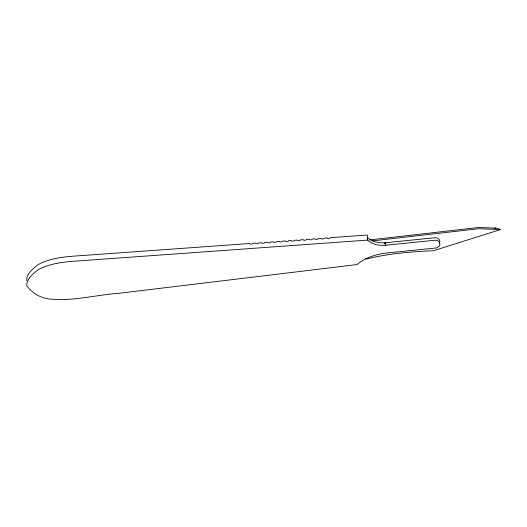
<?xml version="1.0" encoding="UTF-8"?>
<svg xmlns="http://www.w3.org/2000/svg" width="527" height="527" viewBox="0 0 527 527"><rect width="100%" height="100%" fill="white"/><g stroke="black" fill="none" stroke-linecap="round" stroke-linejoin="round"><path stroke-width="0.79" d="M439.821 241.801A4.631 4.038 -1.3 0 0 439.09 239.41L437.621 238.178L435.664 237.664L385.454 242.749L384.203 243.263L386.153 242.631C379.611 243.369 372.497 242.097 367.503 237.552M494.201 228.56L495.755 228.066L500.65 229.515L433.616 250.681C411.172 251.715 388.557 253.507 366.693 258.968L365.237 258.414M369.407 239.956L478.47 227.48L495.755 228.066M372.405 240.892L478.496 228.751L500.65 229.515M439.722 243.131A4.552 3.966 -1.3 0 0 438.24 241.116L437.067 240.464A4.269 3.722 -1.3 0 0 435.012 240.226L386.212 245.174C379.671 245.911 372.556 244.647 367.563 240.095L87.778 260.252C70.914 261.537 53.003 261.629 37.786 269.923C33.063 273.829 26.264 279.139 26.818 285.792C31.969 292.946 40.223 297.972 49.051 298.908C72.515 301.635 95.756 294.863 119.036 293.295L356.97 264.574C365.257 257.67 375.889 254.297 386.462 253.019L436.679 247.934L438.919 246.603A4.552 3.966 -1.3 0 0 439.874 244.35L439.722 243.079M26.699 280.693C26.146 274.04 32.944 268.737 37.667 264.824C52.891 256.537 70.802 256.438 87.66 255.16L249.646 243.514A1.561 0.764 -5 0 0 251.221 244.166A1.561 0.764 -5 0 0 252.756 243.29L255.602 243.085A1.561 0.764 -5 0 0 257.176 243.731A1.561 0.764 -5 0 0 258.711 242.855L261.557 242.651A1.561 0.764 -5 0 0 263.131 243.303A1.561 0.764 -5 0 0 264.666 242.427L267.505 242.222A1.561 0.764 -5 0 0 269.08 242.875A1.561 0.764 -5 0 0 270.621 241.998L273.46 241.794A1.561 0.764 -5 0 0 275.035 242.44A1.561 0.764 -5 0 0 276.576 241.564L279.415 241.359A1.561 0.764 -5 0 0 280.99 242.012A1.561 0.764 -5 0 0 282.531 241.135L285.37 240.931A1.561 0.764 -5 0 0 286.945 241.583A1.561 0.764 -5 0 0 288.486 240.707L291.326 240.503A1.561 0.764 -5 0 0 292.9 241.155A1.561 0.764 -5 0 0 294.441 240.279L297.281 240.068A1.561 0.764 -5 0 0 298.855 240.72A1.561 0.764 -5 0 0 300.397 239.844L303.236 239.64A1.561 0.764 -5 0 0 304.81 240.292A1.561 0.764 -5 0 0 306.352 239.416L309.191 239.212A1.561 0.764 -5 0 0 310.765 239.864A1.561 0.764 -5 0 0 312.3 238.988L315.146 238.777A1.561 0.764 -5 0 0 316.72 239.429A1.561 0.764 -5 0 0 318.255 238.553L321.101 238.349A1.561 0.764 -5 0 0 322.676 239.001A1.561 0.764 -5 0 0 324.21 238.125L327.05 237.921A1.561 0.764 -5 0 0 328.624 238.573A1.561 0.764 -5 0 0 330.165 237.697L367.444 235.002L367.563 240.095M385.454 242.749L385.514 245.299"/></g></svg>
